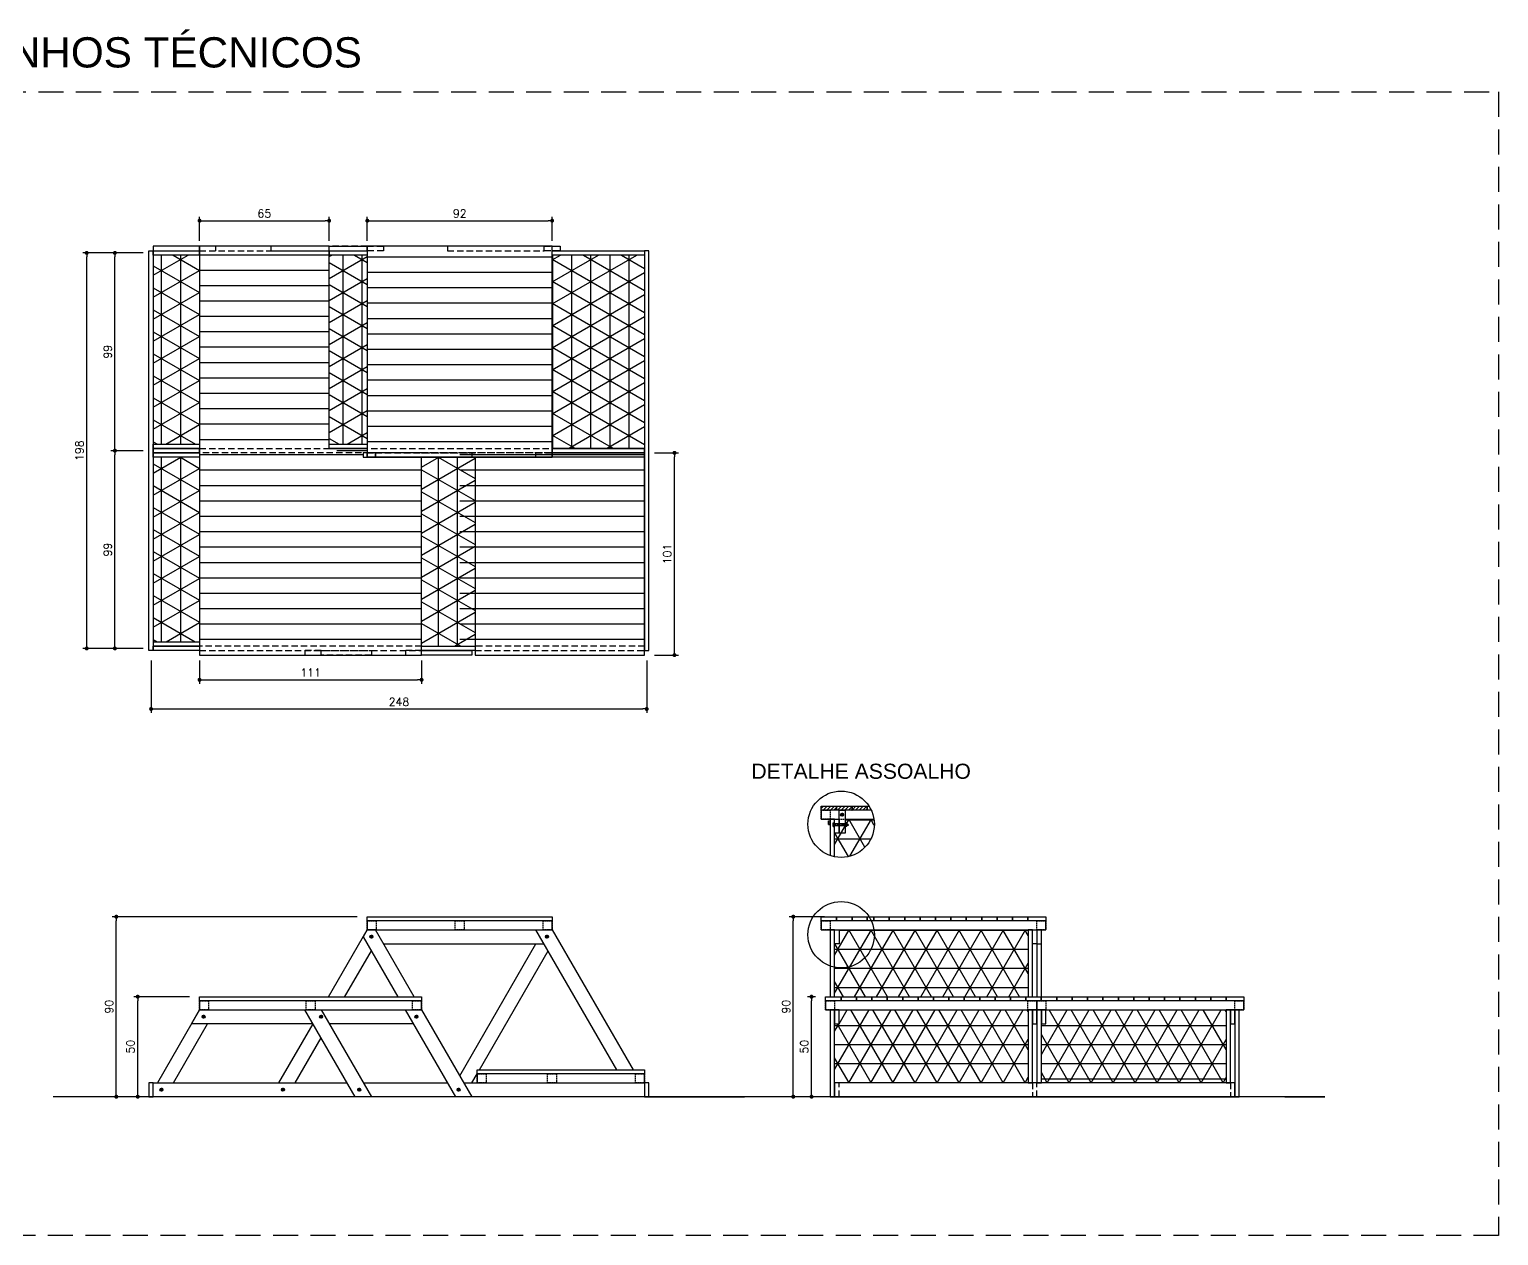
# Model space of a CAD drawing. Header units: millimetres. Extents: x -6208 to -5014, y -2542 to -1894.
# Drawn here: x -5748 to -5014, y -2497 to -1894 of the extents above; entities that cross this region are included whole.
import ezdxf

# ---------------------------------------------------------------- set-up
doc = ezdxf.new("R2010")
doc.units = ezdxf.units.MM
for name, pattern in [('DASHDOT', [1, 0.5, -0.25, 0, -0.25]), ('HIDDEN', [0.375, 0.25, -0.125]), ('HIDDEN2', [4.7625, 3.175, -1.5875])]:
    doc.linetypes.add(name, pattern=pattern)
for name, color, linetype in [('ARQ - COTAS', 10, 'Continuous'), ('ARQ - HATCH', 252, 'Continuous'), ('ARQ - PISO', 4, 'Continuous'), ('ARQ - PROJEÇÃO', 8, 'HIDDEN2'), ('ARQ - TEXTO', 2, 'Continuous'), ('ESTR - ASSOALHO VISTA', 4, 'Continuous'), ('ESTR - ESTRUTURA VISTA', 7, 'Continuous')]:
    doc.layers.add(name, color=color, linetype=linetype)
doc.layers.add('ARQ - LINHA DE REFERÊNCIA', color=6, linetype='HIDDEN', plot=False)
doc.styles.add('ROMANS', font='ROMANS.shx')
doc.styles.get("Standard").update_dxf_attribs({"font": 'arial.ttf'})
doc.dimstyles.new('COTA-20', dxfattribs={"dimtxt": 4, "dimasz": 2, "dimexe": 2, "dimexo": 5, "dimgap": 1.6, "dimtad": 1, "dimdec": 0, "dimzin": 12, "dimdsep": 46, "dimtxsty": 'ROMANS', "dimblk": 'DOT', "dimcen": 0.09, "dimdle": 2, "dimclrd": 256, "dimclre": 256, "dimclrt": 2, "dimazin": 3, "dimtfac": 1, "dimtdec": 0, "dimtmove": 2, "dimatfit": 3, "dimldrblk": 'DOT', "dimfxl": 1, "dimtvp": 1.142857, "dimtolj": 1, "dimtzin": 12, "dimlwd": -1, "dimlwe": -1, "dimarcsym": 0})
pattern_1 = [(90, (0, 15), (-9.525, 6e-16), []), (150, (0, 15), (-4.7625, -8.248892), []), (210, (0, 15), (4.7625, -8.248892), [])]
pattern_2 = [(90, (4.5, 15), (-9.525, 6e-16), []), (150, (4.5, 15), (-4.7625, -8.248892), []), (210, (4.5, 15), (4.7625, -8.248892), [])]
pattern_3 = [(0, (-152.571, -448.625), (0, 9.525), []), (60, (-152.571, -448.625), (-8.248892, 4.7625), []), (120, (-152.571, -448.625), (-8.248892, -4.7625), [])]
pattern_4 = [(45, (0, -138.7704), (-0.8980256, 0.8980256), [])]

# ---------------------------------------------------------------- blocks, each defined once
blk = doc.blocks.new('_Dot')
at = {"color": 0, "linetype": 'ByBlock', "lineweight": -2}
blk.add_line((-0.5, 0), (-1, 0), dxfattribs=at)
at = {"color": 0, "linetype": 'ByBlock', "const_width": 0.5}
blk.add_lwpolyline([(-0.25, 0, 1), (0.25, 0, 1)], format="xyb", close=True, dxfattribs=at)
blk = doc.blocks.new('*D51')
at = {"layer": 'ARQ - COTAS', "transparency": 16777216}
for p, q in [((-5667.96, -2377.35), (-5695.86, -2377.35)), ((-5693.86, -2425.35), (-5693.86, -2379.35)), ((-5691.06, -2427.35), (-5695.86, -2427.35))]:
    blk.add_line(p, q, dxfattribs=at)
at = {"layer": 'Defpoints', "color": 0, "transparency": 16777216}
for p in [(-5693.86, -2377.35), (-5662.96, -2377.35), (-5686.06, -2427.35)]:
    blk.add_point(p, dxfattribs=at)
at = {"layer": 'ARQ - COTAS', "transparency": 16777216, "xscale": 2, "yscale": 2, "zscale": 2}
for p, rotation in [((-5693.86, -2377.35), 90), ((-5693.86, -2427.35), 270)]:
    blk.add_blockref('_Dot', p, dxfattribs=dict(at, rotation=rotation))
at = {"layer": 'ARQ - COTAS', "color": 2, "transparency": 16777216, "insert": (-5697.46, -2402.35), "char_height": 4, "attachment_point": 5, "rotation": 90, "style": 'ROMANS'}
blk.add_mtext('\\A1;50', dxfattribs=at)
blk = doc.blocks.new('*D52')
at = {"layer": 'ARQ - COTAS', "transparency": 16777216}
for p, q in [((-5584.12, -2337.35), (-5706.56, -2337.35)), ((-5704.56, -2425.35), (-5704.56, -2339.35)), ((-5691.06, -2427.35), (-5706.56, -2427.35))]:
    blk.add_line(p, q, dxfattribs=at)
at = {"layer": 'Defpoints', "color": 0, "transparency": 16777216}
for p in [(-5704.56, -2337.35), (-5579.12, -2337.35), (-5686.06, -2427.35)]:
    blk.add_point(p, dxfattribs=at)
at = {"layer": 'ARQ - COTAS', "transparency": 16777216, "xscale": 2, "yscale": 2, "zscale": 2}
for p, rotation in [((-5704.56, -2337.35), 90), ((-5704.56, -2427.35), 270)]:
    blk.add_blockref('_Dot', p, dxfattribs=dict(at, rotation=rotation))
at = {"layer": 'ARQ - COTAS', "color": 2, "transparency": 16777216, "insert": (-5708.16, -2382.35), "char_height": 4, "attachment_point": 5, "rotation": 90, "style": 'ROMANS'}
blk.add_mtext('\\A1;90', dxfattribs=at)
blk = doc.blocks.new('*D53')
at = {"layer": 'ARQ - COTAS', "transparency": 16777216}
for p, q in [((-5355.06, -2377.35), (-5359.12, -2377.35)), ((-5357.12, -2425.35), (-5357.12, -2379.35)), ((-5352.76, -2427.35), (-5359.12, -2427.35))]:
    blk.add_line(p, q, dxfattribs=at)
at = {"layer": 'Defpoints', "color": 0, "transparency": 16777216}
for p in [(-5357.12, -2377.35), (-5350.06, -2377.35), (-5347.76, -2427.35)]:
    blk.add_point(p, dxfattribs=at)
at = {"layer": 'ARQ - COTAS', "transparency": 16777216, "xscale": 2, "yscale": 2, "zscale": 2}
for p, rotation in [((-5357.12, -2377.35), 90), ((-5357.12, -2427.35), 270)]:
    blk.add_blockref('_Dot', p, dxfattribs=dict(at, rotation=rotation))
at = {"layer": 'ARQ - COTAS', "color": 2, "transparency": 16777216, "insert": (-5360.72, -2402.35), "char_height": 4, "attachment_point": 5, "rotation": 90, "style": 'ROMANS'}
blk.add_mtext('\\A1;50', dxfattribs=at)
blk = doc.blocks.new('*D54')
at = {"layer": 'ARQ - COTAS', "transparency": 16777216}
for p, q in [((-5350.56, -2337.35), (-5368.25, -2337.35)), ((-5366.25, -2425.35), (-5366.25, -2339.35)), ((-5352.76, -2427.35), (-5368.25, -2427.35))]:
    blk.add_line(p, q, dxfattribs=at)
at = {"layer": 'Defpoints', "color": 0, "transparency": 16777216}
for p in [(-5366.25, -2337.35), (-5345.56, -2337.35), (-5347.76, -2427.35)]:
    blk.add_point(p, dxfattribs=at)
at = {"layer": 'ARQ - COTAS', "transparency": 16777216, "xscale": 2, "yscale": 2, "zscale": 2}
for p, rotation in [((-5366.25, -2337.35), 90), ((-5366.25, -2427.35), 270)]:
    blk.add_blockref('_Dot', p, dxfattribs=dict(at, rotation=rotation))
at = {"layer": 'ARQ - COTAS', "color": 2, "transparency": 16777216, "insert": (-5369.85, -2382.35), "char_height": 4, "attachment_point": 5, "rotation": 90, "style": 'ROMANS'}
blk.add_mtext('\\A1;90', dxfattribs=at)
blk = doc.blocks.new('*D55')
at = {"layer": 'ARQ - COTAS', "transparency": 16777216}
for p, q in [((-5691.06, -2104.32), (-5707.27, -2104.32)), ((-5705.27, -2201.22), (-5705.27, -2106.32)), ((-5691.06, -2203.22), (-5707.27, -2203.22))]:
    blk.add_line(p, q, dxfattribs=at)
at = {"layer": 'Defpoints', "color": 0, "transparency": 16777216}
for p in [(-5705.27, -2104.32), (-5686.06, -2104.32), (-5686.06, -2203.22)]:
    blk.add_point(p, dxfattribs=at)
at = {"layer": 'ARQ - COTAS', "transparency": 16777216, "xscale": 2, "yscale": 2, "zscale": 2}
for p, rotation in [((-5705.27, -2104.32), 90), ((-5705.27, -2203.22), 270)]:
    blk.add_blockref('_Dot', p, dxfattribs=dict(at, rotation=rotation))
at = {"layer": 'ARQ - COTAS', "color": 2, "transparency": 16777216, "insert": (-5708.87, -2153.77), "char_height": 4, "attachment_point": 5, "rotation": 90, "style": 'ROMANS'}
blk.add_mtext('\\A1;99', dxfattribs=at)
blk = doc.blocks.new('*D56')
at = {"layer": 'ARQ - COTAS', "transparency": 16777216}
for p, q in [((-5691.06, -2005.42), (-5707.27, -2005.42)), ((-5705.27, -2102.32), (-5705.27, -2007.42)), ((-5691.06, -2104.32), (-5707.27, -2104.32))]:
    blk.add_line(p, q, dxfattribs=at)
at = {"layer": 'Defpoints', "color": 0, "transparency": 16777216}
for p in [(-5705.27, -2005.42), (-5686.06, -2005.42), (-5686.06, -2104.32)]:
    blk.add_point(p, dxfattribs=at)
at = {"layer": 'ARQ - COTAS', "transparency": 16777216, "xscale": 2, "yscale": 2, "zscale": 2}
for p, rotation in [((-5705.27, -2005.42), 90), ((-5705.27, -2104.32), 270)]:
    blk.add_blockref('_Dot', p, dxfattribs=dict(at, rotation=rotation))
at = {"layer": 'ARQ - COTAS', "color": 2, "transparency": 16777216, "insert": (-5708.87, -2054.87), "char_height": 4, "attachment_point": 5, "rotation": 90, "style": 'ROMANS'}
blk.add_mtext('\\A1;99', dxfattribs=at)
blk = doc.blocks.new('*D57')
at = {"layer": 'ARQ - COTAS', "transparency": 16777216}
for p, q in [((-5687.16, -2209.32), (-5687.16, -2235.48)), ((-5439.46, -2209.32), (-5439.46, -2235.48)), ((-5685.16, -2233.48), (-5441.46, -2233.48))]:
    blk.add_line(p, q, dxfattribs=at)
at = {"layer": 'Defpoints', "color": 0, "transparency": 16777216}
for p in [(-5687.16, -2204.32), (-5439.46, -2204.32), (-5439.46, -2233.48)]:
    blk.add_point(p, dxfattribs=at)
at = {"layer": 'ARQ - COTAS', "transparency": 16777216, "xscale": 2, "yscale": 2, "zscale": 2, "rotation": 180}
blk.add_blockref('_Dot', (-5687.16, -2233.48), dxfattribs=at)
at = {"layer": 'ARQ - COTAS', "transparency": 16777216, "xscale": 2, "yscale": 2, "zscale": 2}
blk.add_blockref('_Dot', (-5439.46, -2233.48), dxfattribs=at)
at = {"layer": 'ARQ - COTAS', "color": 2, "transparency": 16777216, "insert": (-5563.31, -2229.88), "char_height": 4, "attachment_point": 5, "style": 'ROMANS'}
blk.add_mtext('\\A1;248', dxfattribs=at)
blk = doc.blocks.new('*D58')
at = {"layer": 'ARQ - COTAS', "transparency": 16777216}
for p, q in [((-5691.06, -2005.42), (-5721.36, -2005.42)), ((-5719.36, -2201.22), (-5719.36, -2007.42)), ((-5691.06, -2203.22), (-5721.36, -2203.22))]:
    blk.add_line(p, q, dxfattribs=at)
at = {"layer": 'Defpoints', "color": 0, "transparency": 16777216}
for p in [(-5719.36, -2005.42), (-5686.06, -2005.42), (-5686.06, -2203.22)]:
    blk.add_point(p, dxfattribs=at)
at = {"layer": 'ARQ - COTAS', "transparency": 16777216, "xscale": 2, "yscale": 2, "zscale": 2}
for p, rotation in [((-5719.36, -2005.42), 90), ((-5719.36, -2203.22), 270)]:
    blk.add_blockref('_Dot', p, dxfattribs=dict(at, rotation=rotation))
at = {"layer": 'ARQ - COTAS', "color": 2, "transparency": 16777216, "insert": (-5722.96, -2104.32), "char_height": 4, "attachment_point": 5, "rotation": 90, "style": 'ROMANS'}
blk.add_mtext('\\A1;198', dxfattribs=at)
blk = doc.blocks.new('*D59')
at = {"layer": 'ARQ - COTAS', "transparency": 16777216}
for p, q in [((-5579.12, -1999.32), (-5579.12, -1987.32)), ((-5577.12, -1989.32), (-5488.75, -1989.32)), ((-5486.75, -1999.32), (-5486.75, -1987.32))]:
    blk.add_line(p, q, dxfattribs=at)
at = {"layer": 'Defpoints', "color": 0, "transparency": 16777216}
for p in [(-5486.75, -1989.32), (-5579.12, -2004.32), (-5486.75, -2004.32)]:
    blk.add_point(p, dxfattribs=at)
at = {"layer": 'ARQ - COTAS', "transparency": 16777216, "xscale": 2, "yscale": 2, "zscale": 2, "rotation": 180}
blk.add_blockref('_Dot', (-5579.12, -1989.32), dxfattribs=at)
at = {"layer": 'ARQ - COTAS', "transparency": 16777216, "xscale": 2, "yscale": 2, "zscale": 2}
blk.add_blockref('_Dot', (-5486.75, -1989.32), dxfattribs=at)
at = {"layer": 'ARQ - COTAS', "color": 2, "transparency": 16777216, "insert": (-5532.93, -1985.72), "char_height": 4, "attachment_point": 5, "style": 'ROMANS'}
blk.add_mtext('\\A1;92', dxfattribs=at)
blk = doc.blocks.new('*D60')
at = {"layer": 'ARQ - COTAS', "transparency": 16777216}
for p, q in [((-5435.56, -2105.42), (-5423.61, -2105.42)), ((-5425.61, -2204.52), (-5425.61, -2107.42)), ((-5435.56, -2206.52), (-5423.61, -2206.52))]:
    blk.add_line(p, q, dxfattribs=at)
at = {"layer": 'Defpoints', "color": 0, "transparency": 16777216}
for p in [(-5440.56, -2105.42), (-5425.61, -2105.42), (-5440.56, -2206.52)]:
    blk.add_point(p, dxfattribs=at)
at = {"layer": 'ARQ - COTAS', "transparency": 16777216, "xscale": 2, "yscale": 2, "zscale": 2}
for p, rotation in [((-5425.61, -2105.42), 90), ((-5425.61, -2206.52), 270)]:
    blk.add_blockref('_Dot', p, dxfattribs=dict(at, rotation=rotation))
at = {"layer": 'ARQ - COTAS', "color": 2, "transparency": 16777216, "insert": (-5429.21, -2155.97), "char_height": 4, "attachment_point": 5, "rotation": 90, "style": 'ROMANS'}
blk.add_mtext('\\A1;101', dxfattribs=at)
blk = doc.blocks.new('*D61')
at = {"layer": 'ARQ - COTAS', "transparency": 16777216}
for p, q in [((-5662.96, -1999.32), (-5662.96, -1987.32)), ((-5660.96, -1989.32), (-5600.18, -1989.32)), ((-5598.18, -1999.32), (-5598.18, -1987.32))]:
    blk.add_line(p, q, dxfattribs=at)
at = {"layer": 'Defpoints', "color": 0, "transparency": 16777216}
for p in [(-5598.18, -1989.32), (-5662.96, -2004.32), (-5598.18, -2004.32)]:
    blk.add_point(p, dxfattribs=at)
at = {"layer": 'ARQ - COTAS', "transparency": 16777216, "xscale": 2, "yscale": 2, "zscale": 2, "rotation": 180}
blk.add_blockref('_Dot', (-5662.96, -1989.32), dxfattribs=at)
at = {"layer": 'ARQ - COTAS', "transparency": 16777216, "xscale": 2, "yscale": 2, "zscale": 2}
blk.add_blockref('_Dot', (-5598.18, -1989.32), dxfattribs=at)
at = {"layer": 'ARQ - COTAS', "color": 2, "transparency": 16777216, "insert": (-5630.57, -1985.72), "char_height": 4, "attachment_point": 5, "style": 'ROMANS'}
blk.add_mtext('\\A1;65', dxfattribs=at)
blk = doc.blocks.new('*D62')
at = {"layer": 'ARQ - COTAS', "transparency": 16777216}
for p, q in [((-5662.96, -2209.32), (-5662.96, -2220.89)), ((-5551.99, -2209.32), (-5551.99, -2220.89)), ((-5660.96, -2218.89), (-5553.99, -2218.89))]:
    blk.add_line(p, q, dxfattribs=at)
at = {"layer": 'Defpoints', "color": 0, "transparency": 16777216}
for p in [(-5662.96, -2204.32), (-5551.99, -2204.32), (-5551.99, -2218.89)]:
    blk.add_point(p, dxfattribs=at)
at = {"layer": 'ARQ - COTAS', "transparency": 16777216, "xscale": 2, "yscale": 2, "zscale": 2, "rotation": 180}
blk.add_blockref('_Dot', (-5662.96, -2218.89), dxfattribs=at)
at = {"layer": 'ARQ - COTAS', "transparency": 16777216, "xscale": 2, "yscale": 2, "zscale": 2}
blk.add_blockref('_Dot', (-5551.99, -2218.89), dxfattribs=at)
at = {"layer": 'ARQ - COTAS', "color": 2, "transparency": 16777216, "insert": (-5607.48, -2215.29), "char_height": 4, "attachment_point": 5, "style": 'ROMANS'}
blk.add_mtext('\\A1;111', dxfattribs=at)
blk = doc.blocks.new('par11')
at = {"linetype": 'DASHDOT'}
for p, q in [((0.95, 0), (-0.95, 0)), ((0, 0.95), (0, -0.95))]:
    blk.add_line(p, q, dxfattribs=at)
blk.add_lwpolyline([(-0.4, -0.23), (0, -0.46), (0.4, -0.23), (0.4, 0.23), (0, 0.46), (-0.4, 0.23)], close=True)
for radius in [0.75, 0.65]:
    blk.add_circle((0, 0), radius)

msp = doc.modelspace()

# ---------------------------------------------------------------- hatches: boundary and pattern name
at = {"layer": 'ARQ - HATCH'}
h = msp.add_hatch(dxfattribs=at)
h.set_pattern_fill('NET3', color=256, scale=3, angle=90)
h.set_pattern_definition(pattern_2)
h.paths.add_polyline_path([(-5662.96, -2006.52), (-5686.06, -2006.52), (-5686.06, -2101.02), (-5662.96, -2101.02)])
h = msp.add_hatch(dxfattribs=at)
h.set_pattern_fill('NET3', color=256, scale=3, angle=90)
h.set_pattern_definition(pattern_1)
h.paths.add_polyline_path([(-5598.18, -2101.02), (-5579.12, -2101.02), (-5579.12, -2006.52), (-5598.18, -2006.52)])
h = msp.add_hatch(dxfattribs=at)
h.set_pattern_fill('NET3', color=256, scale=3, angle=90)
h.set_pattern_definition(pattern_1)
h.paths.add_polyline_path([(-5486.75, -2103.22), (-5440.56, -2103.22), (-5440.56, -2006.52), (-5486.75, -2006.52)])
h = msp.add_hatch(dxfattribs=at)
h.set_pattern_fill('NET3', color=256, scale=3, angle=90)
h.set_pattern_definition(pattern_2)
h.paths.add_polyline_path([(-5686.06, -2199.92), (-5662.96, -2199.92), (-5662.96, -2107.62), (-5686.06, -2107.62)])
h = msp.add_hatch(dxfattribs=at)
h.set_pattern_fill('NET3', color=256, scale=3, angle=90)
h.set_pattern_definition(pattern_1)
h.paths.add_polyline_path([(-5525.24, -2107.62), (-5551.99, -2107.62), (-5551.99, -2202.12), (-5525.24, -2202.12)])
at = {"layer": 'ARQ - HATCH', "ltscale": 100}
h = msp.add_hatch(dxfattribs=at)
h.set_pattern_fill('ANSI31', color=256, scale=0.4)
h.set_pattern_definition(pattern_4)
h.paths.add_polyline_path([(-5344.56, -2284.1), (-5344.56, -2282.1), (-5352.26, -2282.1), (-5352.26, -2284.1)])
h = msp.add_hatch(dxfattribs=at)
h.set_pattern_fill('ANSI31', color=256, scale=0.4)
h.set_pattern_definition(pattern_4)
h.paths.add_polyline_path([(-5336.86, -2284.1), (-5336.86, -2282.1), (-5344.56, -2282.1), (-5344.56, -2284.1)])
h = msp.add_hatch(dxfattribs=at)
h.set_pattern_fill('ANSI31', color=256, scale=0.4)
h.set_pattern_definition(pattern_4)
h.paths.add_polyline_path([(-5329.24, -2284.1), (-5329.24, -2282.1), (-5336.86, -2282.1), (-5336.86, -2284.1)])
at = {"layer": 'ARQ - HATCH'}
h = msp.add_hatch(dxfattribs=at)
h.set_pattern_fill('NET3', color=256, scale=3)
h.set_pattern_definition([(0, (-152.571, -393.373), (0, 9.525), []), (60, (-152.571, -393.373), (-8.248892, 4.7625), []), (120, (-152.571, -393.373), (-8.248892, -4.7625), [])])
edge = h.paths.add_edge_path()
edge.add_line((-5340.36, -2288.6), (-5340.36, -2292.1))
edge.add_line((-5340.36, -2292.1), (-5343.36, -2292.1))
edge.add_line((-5343.36, -2292.1), (-5343.36, -2295.6))
edge.add_line((-5343.36, -2295.6), (-5345.56, -2295.6))
edge.add_line((-5345.56, -2295.6), (-5345.56, -2307.35))
edge.add_arc((-5342.31, -2291.09), 16.58, 258.70523, 368.64043)
edge.add_line((-5325.92, -2288.6), (-5340.36, -2288.6))
h = msp.add_hatch(dxfattribs=at)
h.set_pattern_fill('NET3', color=256, scale=3)
h.set_pattern_definition(pattern_3)
h.paths.add_polyline_path([(-5248.86, -2377.35), (-5248.86, -2343.85), (-5343.36, -2343.85), (-5343.36, -2350.85), (-5345.56, -2350.85), (-5345.56, -2377.35)])
h = msp.add_hatch(dxfattribs=at)
h.set_pattern_fill('NET3', color=256, scale=3)
h.set_pattern_definition(pattern_3)
h.paths.add_polyline_path([(-5248.86, -2383.85), (-5343.36, -2383.85), (-5343.36, -2390.85), (-5345.56, -2390.85), (-5345.56, -2420.35), (-5343.36, -2420.35), (-5248.86, -2420.35)])
h = msp.add_hatch(dxfattribs=at)
h.set_pattern_fill('NET3', color=256, scale=3)
h.set_pattern_definition(pattern_3)
h.paths.add_polyline_path([(-5149.96, -2420.35), (-5149.96, -2383.85), (-5240.06, -2383.85), (-5240.06, -2390.85), (-5242.26, -2390.85), (-5242.26, -2420.35)])

# ---------------------------------------------------------------- linework, layer by layer
for p, q in [((-5346.36, -2292.21), (-5346.36, -2290.48)), ((-5346.36, -2290.48), (-5345.56, -2290.48)), ((-5340.36, -2290.85), (-5345.56, -2290.85)), ((-5345.26, -2291.85), (-5345.26, -2290.85)), ((-5339.56, -2290.48), (-5340.36, -2290.48)), ((-5339.56, -2292.21), (-5339.56, -2290.48)), ((-5339.16, -2290.85), (-5339.56, -2290.85)), ((-5339.16, -2290.85), (-5339.16, -2291.85)), ((-5339.16, -2290.85), (-5339.06, -2290.95)), ((-5346.36, -2292.21), (-5345.56, -2292.21)), ((-5340.36, -2291.85), (-5345.56, -2291.85)), ((-5340.36, -2290.95), (-5345.26, -2290.95)), ((-5340.36, -2291.75), (-5345.26, -2291.75)), ((-5339.56, -2292.21), (-5340.36, -2292.21)), ((-5339.06, -2290.95), (-5339.56, -2290.95)), ((-5339.06, -2291.75), (-5339.56, -2291.75)), ((-5339.16, -2291.85), (-5339.56, -2291.85)), ((-5339.06, -2291.75), (-5339.16, -2291.85)), ((-5339.06, -2290.95), (-5339.06, -2291.75))]:
    msp.add_line(p, q)
at = {"linetype": 'DASHDOT'}
for p, q in [((-5346.56, -2291.35), (-5338.48, -2291.35)), ((-5346.27, -2291.35), (-5345.56, -2291.35)), ((-5339.64, -2291.35), (-5340.27, -2291.35))]:
    msp.add_line(p, q, dxfattribs=at)
for centre, start, end in [((-5345.22, -2290.92), 157.58723, 202.41277), ((-5339.22, -2290.92), 157.58723, 202.41277), ((-5340.69, -2290.92), 337.58723, 22.41277), ((-5345.22, -2291.78), 157.58723, 202.41277), ((-5339.22, -2291.78), 157.58723, 202.41277), ((-5340.69, -2291.78), 337.58723, 22.41277)]:
    msp.add_arc(centre, 1.14, start, end)
at = {"layer": 'ARQ - COTAS', "ltscale": 100}
for centre in [(-5342.31, -2291.09), (-5342.31, -2346.34)]:
    msp.add_circle(centre, 16.58, dxfattribs=at)
at = {"layer": 'ARQ - HATCH'}
for points in [[(-5598.18, -2006.48), (-5662.96, -2006.48)], [(-5486.74, -2007.54), (-5579.12, -2007.54)], [(-5598.18, -2014.17), (-5662.96, -2014.17)], [(-5486.74, -2015.23), (-5579.12, -2015.23)], [(-5598.18, -2021.87), (-5662.96, -2021.87)], [(-5486.74, -2022.93), (-5579.12, -2022.93)], [(-5598.18, -2029.57), (-5662.96, -2029.57)], [(-5486.74, -2030.63), (-5579.12, -2030.63)], [(-5598.18, -2037.27), (-5662.96, -2037.27)], [(-5486.74, -2038.33), (-5579.12, -2038.33)], [(-5598.18, -2044.97), (-5662.96, -2044.97)], [(-5486.74, -2046.03), (-5579.12, -2046.03)], [(-5598.18, -2052.63), (-5662.96, -2052.63)], [(-5486.74, -2053.73), (-5579.12, -2053.73)], [(-5598.18, -2060.33), (-5662.96, -2060.33)], [(-5486.74, -2061.43), (-5579.12, -2061.43)], [(-5598.18, -2068.02), (-5662.96, -2068.02)], [(-5486.74, -2069.12), (-5579.12, -2069.12)], [(-5598.18, -2075.72), (-5662.96, -2075.72)], [(-5486.74, -2076.82), (-5579.12, -2076.82)], [(-5598.18, -2083.42), (-5662.96, -2083.42)], [(-5486.74, -2084.52), (-5579.12, -2084.52)], [(-5598.18, -2091.12), (-5662.96, -2091.12)], [(-5486.74, -2092.22), (-5579.12, -2092.22)], [(-5598.18, -2098.82), (-5662.96, -2098.82)], [(-5486.74, -2099.92), (-5579.12, -2099.92)], [(-5581.14, -2106.44), (-5662.96, -2106.44)], [(-5581.14, -2106.44), (-5644.36, -2106.44)], [(-5598.18, -2103.22), (-5579.12, -2103.22)], [(-5440.55, -2106.44), (-5532.93, -2106.44)], [(-5551.98, -2114.13), (-5662.96, -2114.13)], [(-5486.74, -2107.62), (-5579.12, -2107.62)], [(-5440.55, -2114.13), (-5532.93, -2114.13)], [(-5551.98, -2121.83), (-5662.96, -2121.83)], [(-5440.55, -2121.83), (-5532.93, -2121.83)], [(-5551.98, -2129.53), (-5662.96, -2129.53)], [(-5440.55, -2129.53), (-5532.93, -2129.53)], [(-5551.98, -2137.23), (-5662.96, -2137.23)], [(-5440.55, -2137.23), (-5532.93, -2137.23)], [(-5551.98, -2144.93), (-5662.96, -2144.93)], [(-5440.55, -2144.93), (-5532.93, -2144.93)], [(-5551.98, -2152.63), (-5662.96, -2152.63)], [(-5440.55, -2152.63), (-5532.93, -2152.63)], [(-5551.98, -2160.33), (-5662.96, -2160.33)], [(-5440.55, -2160.33), (-5532.93, -2160.33)], [(-5551.98, -2168.02), (-5662.96, -2168.02)], [(-5440.55, -2168.02), (-5532.93, -2168.02)], [(-5551.98, -2175.72), (-5662.96, -2175.72)], [(-5440.55, -2175.72), (-5532.93, -2175.72)], [(-5551.98, -2183.42), (-5662.96, -2183.42)], [(-5440.55, -2183.42), (-5532.93, -2183.42)], [(-5551.98, -2191.12), (-5662.96, -2191.12)], [(-5440.55, -2191.12), (-5532.93, -2191.12)], [(-5551.98, -2198.82), (-5662.96, -2198.82)], [(-5440.55, -2198.82), (-5532.93, -2198.82)]]:
    msp.add_lwpolyline(points, dxfattribs=at)
at = {"layer": 'ARQ - LINHA DE REFERÊNCIA', "ltscale": 50}
msp.add_lwpolyline([(-5818.46, -1924.93), (-5013.74, -1924.93), (-5013.74, -2496.82), (-5818.46, -2496.82)], close=True, dxfattribs=at)
at = {"layer": 'ARQ - PISO', "color": 6}
for points in [[(-5440.56, -2427.35), (-5390.56, -2427.35), (-5686.06, -2427.35), (-5736.06, -2427.35)], [(-5120.56, -2427.35), (-5100.56, -2427.35), (-5370.56, -2427.35), (-5390.56, -2427.35)]]:
    msp.add_lwpolyline(points, dxfattribs=at)
at = {"layer": 'ARQ - PROJEÇÃO'}
for points in [[(-5662.96, -2004.32), (-5654.88, -2004.32), (-5654.88, -2002.12), (-5662.96, -2002.12)], [(-5598.18, -2004.32), (-5598.18, -2006.52), (-5662.96, -2006.52), (-5662.96, -2004.32)], [(-5627.33, -2004.32), (-5579.12, -2004.32), (-5579.12, -2002.12), (-5627.33, -2002.12)], [(-5579.12, -2002.12), (-5571.04, -2002.12), (-5571.04, -2004.32), (-5579.12, -2004.32)], [(-5539, -2004.32), (-5490.79, -2004.32), (-5490.79, -2002.12), (-5539, -2002.12)], [(-5490.79, -2002.12), (-5482.71, -2002.12), (-5482.71, -2004.32), (-5490.79, -2004.32)], [(-5662.96, -2103.22), (-5486.74, -2103.22), (-5486.74, -2105.42), (-5662.96, -2105.42)], [(-5579.12, -2105.42), (-5575.08, -2105.42), (-5575.08, -2107.62), (-5579.12, -2107.62)], [(-5575.08, -2105.42), (-5526.87, -2105.42), (-5526.87, -2107.62), (-5575.08, -2107.62)], [(-5494.83, -2105.42), (-5486.74, -2105.42), (-5486.74, -2107.62), (-5494.83, -2107.62)], [(-5551.99, -2204.32), (-5551.99, -2202.12), (-5662.96, -2202.12), (-5662.96, -2204.32)], [(-5525.24, -2204.32), (-5440.56, -2204.32), (-5440.56, -2202.12), (-5525.24, -2202.12)], [(-5610.3, -2204.32), (-5610.3, -2206.52), (-5602.22, -2206.52), (-5602.22, -2204.32)], [(-5602.22, -2204.32), (-5577.1, -2204.32), (-5577.1, -2206.52), (-5602.22, -2206.52)], [(-5560.07, -2204.32), (-5560.07, -2206.52), (-5551.99, -2206.52), (-5551.99, -2204.32)], [(-5345.56, -2427.35), (-5343.36, -2427.35), (-5343.36, -2420.35), (-5345.56, -2420.35)], [(-5246.66, -2427.35), (-5244.46, -2427.35), (-5244.46, -2420.35), (-5246.66, -2420.35)], [(-5147.76, -2427.35), (-5145.56, -2427.35), (-5145.56, -2420.35), (-5147.76, -2420.35)]]:
    msp.add_lwpolyline(points, close=True, dxfattribs=at)
for points in [[(-5478.02, -2105.42), (-5579.12, -2105.42)], [(-5551.99, -2105.42), (-5525.24, -2105.42)]]:
    msp.add_lwpolyline(points, dxfattribs=at)
at = {"layer": 'ARQ - PROJEÇÃO', "ltscale": 0.2}
for points in [[(-5352.26, -2284.1), (-5347.76, -2284.1), (-5347.76, -2288.6), (-5352.26, -2288.6)], [(-5579.12, -2339.35), (-5574.62, -2339.35), (-5574.62, -2343.85), (-5579.12, -2343.85)], [(-5535.18, -2339.35), (-5530.68, -2339.35), (-5530.68, -2343.85), (-5535.18, -2343.85)], [(-5491.24, -2339.35), (-5486.74, -2339.35), (-5486.74, -2343.85), (-5491.24, -2343.85)], [(-5352.26, -2339.35), (-5347.76, -2339.35), (-5347.76, -2343.85), (-5352.26, -2343.85)], [(-5244.46, -2339.35), (-5239.96, -2339.35), (-5239.96, -2343.85), (-5244.46, -2343.85)], [(-5662.96, -2379.35), (-5658.46, -2379.35), (-5658.46, -2383.85), (-5662.96, -2383.85)], [(-5609.73, -2379.35), (-5605.23, -2379.35), (-5605.23, -2383.85), (-5609.73, -2383.85)], [(-5556.49, -2379.35), (-5551.99, -2379.35), (-5551.99, -2383.85), (-5556.49, -2383.85)], [(-5350.06, -2379.35), (-5345.56, -2379.35), (-5345.56, -2383.85), (-5350.06, -2383.85)], [(-5248.96, -2379.35), (-5244.46, -2379.35), (-5244.46, -2383.85), (-5248.96, -2383.85)], [(-5244.46, -2379.35), (-5239.96, -2379.35), (-5239.96, -2383.85), (-5244.46, -2383.85)], [(-5145.56, -2379.35), (-5141.06, -2379.35), (-5141.06, -2383.85), (-5145.56, -2383.85)], [(-5524.27, -2415.85), (-5519.77, -2415.85), (-5519.77, -2420.35), (-5524.27, -2420.35)], [(-5489, -2415.85), (-5484.5, -2415.85), (-5484.5, -2420.35), (-5489, -2420.35)], [(-5445.06, -2415.85), (-5440.56, -2415.85), (-5440.56, -2420.35), (-5445.06, -2420.35)]]:
    msp.add_lwpolyline(points, close=True, dxfattribs=at)
msp.add_lwpolyline([(-5343.36, -2288.6), (-5340.36, -2288.6)], dxfattribs=at)
at = {"layer": 'ESTR - ASSOALHO VISTA', "color": 8}
for p, q in [((-5348.56, -2291.21), (-5348.56, -2289.48)), ((-5348.56, -2289.48), (-5347.76, -2289.48)), ((-5348.47, -2290.35), (-5347.76, -2290.35)), ((-5348.56, -2291.21), (-5347.76, -2291.21))]:
    msp.add_line(p, q, dxfattribs=at)
at = {"layer": 'ESTR - ASSOALHO VISTA'}
for points in [[(-5686.06, -2204.32), (-5688.26, -2204.32), (-5688.26, -2004.32), (-5686.06, -2004.32)], [(-5686.06, -2004.32), (-5662.96, -2004.32), (-5662.96, -2002.12), (-5686.06, -2002.12)], [(-5686.06, -2004.32), (-5662.96, -2004.32), (-5662.96, -2006.52), (-5686.06, -2006.52)], [(-5598.18, -2004.32), (-5579.12, -2004.32), (-5579.12, -2006.52), (-5598.18, -2006.52)], [(-5486.75, -2107.62), (-5486.75, -2002.12), (-5579.12, -2002.12), (-5579.12, -2107.62)], [(-5486.74, -2004.32), (-5440.56, -2004.32), (-5440.56, -2006.52), (-5486.74, -2006.52)], [(-5440.56, -2204.32), (-5438.36, -2204.32), (-5438.36, -2004.32), (-5440.56, -2004.32)], [(-5686.06, -2101.02), (-5662.96, -2101.02), (-5662.96, -2103.22), (-5686.06, -2103.22)], [(-5686.06, -2103.22), (-5662.96, -2103.22), (-5662.96, -2105.42), (-5686.06, -2105.42)], [(-5686.06, -2105.42), (-5662.96, -2105.42), (-5662.96, -2107.62), (-5686.06, -2107.62)], [(-5598.18, -2103.22), (-5598.18, -2101.02), (-5579.12, -2101.02), (-5579.12, -2103.22)], [(-5581.14, -2107.62), (-5579.12, -2107.62), (-5579.12, -2105.42), (-5581.14, -2105.42)], [(-5525.24, -2206.52), (-5440.56, -2206.52), (-5440.56, -2103.22), (-5486.74, -2103.22), (-5486.74, -2107.62), (-5525.24, -2107.62)], [(-5486.74, -2103.22), (-5440.56, -2103.22), (-5440.56, -2105.42), (-5486.74, -2105.42)], [(-5486.74, -2105.42), (-5440.56, -2105.42), (-5440.56, -2107.62), (-5486.74, -2107.62)], [(-5686.06, -2202.12), (-5662.96, -2202.12), (-5662.96, -2204.32), (-5686.06, -2204.32)], [(-5686.02, -2202.12), (-5686.02, -2199.92), (-5662.96, -2199.92), (-5662.96, -2202.12)], [(-5551.99, -2202.12), (-5525.24, -2202.12), (-5525.24, -2204.32), (-5551.99, -2204.32)], [(-5551.99, -2204.32), (-5526.87, -2204.32), (-5526.87, -2206.52), (-5551.99, -2206.52)], [(-5352.26, -2282.1), (-5344.56, -2282.1), (-5344.56, -2284.1), (-5352.26, -2284.1)], [(-5344.56, -2282.1), (-5336.86, -2282.1), (-5336.86, -2284.1), (-5344.56, -2284.1)], [(-5336.86, -2282.1), (-5329.24, -2282.1), (-5329.24, -2284.1), (-5336.86, -2284.1)], [(-5343.36, -2288.6), (-5343.36, -2284.1), (-5340.36, -2284.1), (-5340.36, -2289.1), (-5340.36, -2295.6), (-5340.36, -2295.6), (-5343.36, -2295.6)], [(-5486.74, -2339.35), (-5579.12, -2339.35), (-5579.12, -2337.35), (-5486.74, -2337.35)], [(-5352.26, -2337.35), (-5344.56, -2337.35), (-5344.56, -2339.35), (-5352.26, -2339.35)], [(-5344.56, -2337.35), (-5336.86, -2337.35), (-5336.86, -2339.35), (-5344.56, -2339.35)], [(-5336.86, -2337.35), (-5329.24, -2337.35), (-5329.24, -2339.35), (-5336.86, -2339.35)], [(-5329.24, -2337.35), (-5325.96, -2337.35), (-5325.96, -2339.35), (-5329.24, -2339.35)], [(-5325.96, -2337.35), (-5318.27, -2337.35), (-5318.27, -2339.35), (-5325.96, -2339.35)], [(-5318.27, -2337.35), (-5310.57, -2337.35), (-5310.57, -2339.35), (-5318.27, -2339.35)], [(-5310.57, -2337.35), (-5302.87, -2337.35), (-5302.87, -2339.35), (-5310.57, -2339.35)], [(-5302.87, -2337.35), (-5295.17, -2337.35), (-5295.17, -2339.35), (-5302.87, -2339.35)], [(-5295.17, -2337.35), (-5287.47, -2337.35), (-5287.47, -2339.35), (-5295.17, -2339.35)], [(-5287.47, -2337.35), (-5279.77, -2337.35), (-5279.77, -2339.35), (-5287.47, -2339.35)], [(-5279.77, -2337.35), (-5272.08, -2337.35), (-5272.08, -2339.35), (-5279.77, -2339.35)], [(-5272.08, -2337.35), (-5264.38, -2337.35), (-5264.38, -2339.35), (-5272.08, -2339.35)], [(-5264.38, -2337.35), (-5256.68, -2337.35), (-5256.68, -2339.35), (-5264.38, -2339.35)], [(-5256.68, -2337.35), (-5248.98, -2337.35), (-5248.98, -2339.35), (-5256.68, -2339.35)], [(-5248.98, -2337.35), (-5239.96, -2337.35), (-5239.96, -2339.35), (-5248.98, -2339.35)], [(-5551.99, -2379.35), (-5662.96, -2379.35), (-5662.96, -2377.35), (-5551.99, -2377.35)], [(-5350.06, -2377.35), (-5342.36, -2377.35), (-5342.36, -2379.35), (-5350.06, -2379.35)], [(-5342.36, -2377.35), (-5334.66, -2377.35), (-5334.66, -2379.35), (-5342.36, -2379.35)], [(-5334.66, -2377.35), (-5326.96, -2377.35), (-5326.96, -2379.35), (-5334.66, -2379.35)], [(-5326.96, -2377.35), (-5319.26, -2377.35), (-5319.26, -2379.35), (-5326.96, -2379.35)], [(-5319.26, -2377.35), (-5311.57, -2377.35), (-5311.57, -2379.35), (-5319.26, -2379.35)], [(-5311.57, -2377.35), (-5303.87, -2377.35), (-5303.87, -2379.35), (-5311.57, -2379.35)], [(-5303.87, -2377.35), (-5296.17, -2377.35), (-5296.17, -2379.35), (-5303.87, -2379.35)], [(-5296.17, -2377.35), (-5288.47, -2377.35), (-5288.47, -2379.35), (-5296.17, -2379.35)], [(-5288.47, -2377.35), (-5280.77, -2377.35), (-5280.77, -2379.35), (-5288.47, -2379.35)], [(-5280.77, -2377.35), (-5273.07, -2377.35), (-5273.07, -2379.35), (-5280.77, -2379.35)], [(-5273.07, -2377.35), (-5265.38, -2377.35), (-5265.38, -2379.35), (-5273.07, -2379.35)], [(-5265.38, -2377.35), (-5257.68, -2377.35), (-5257.68, -2379.35), (-5265.38, -2379.35)], [(-5257.68, -2377.35), (-5249.98, -2377.35), (-5249.98, -2379.35), (-5257.68, -2379.35)], [(-5249.98, -2377.35), (-5242.28, -2377.35), (-5242.28, -2379.35), (-5249.98, -2379.35)], [(-5242.28, -2377.35), (-5234.58, -2377.35), (-5234.58, -2379.35), (-5242.28, -2379.35)], [(-5234.58, -2377.35), (-5226.88, -2377.35), (-5226.88, -2379.35), (-5234.58, -2379.35)], [(-5226.88, -2377.35), (-5219.18, -2377.35), (-5219.18, -2379.35), (-5226.88, -2379.35)], [(-5219.18, -2377.35), (-5211.49, -2377.35), (-5211.49, -2379.35), (-5219.18, -2379.35)], [(-5211.49, -2377.35), (-5203.79, -2377.35), (-5203.79, -2379.35), (-5211.49, -2379.35)], [(-5203.79, -2377.35), (-5196.09, -2377.35), (-5196.09, -2379.35), (-5203.79, -2379.35)], [(-5196.09, -2377.35), (-5188.39, -2377.35), (-5188.39, -2379.35), (-5196.09, -2379.35)], [(-5188.39, -2377.35), (-5180.69, -2377.35), (-5180.69, -2379.35), (-5188.39, -2379.35)], [(-5180.69, -2377.35), (-5172.99, -2377.35), (-5172.99, -2379.35), (-5180.69, -2379.35)], [(-5172.99, -2377.35), (-5165.29, -2377.35), (-5165.29, -2379.35), (-5172.99, -2379.35)], [(-5165.29, -2377.35), (-5157.6, -2377.35), (-5157.6, -2379.35), (-5165.29, -2379.35)], [(-5157.6, -2377.35), (-5149.9, -2377.35), (-5149.9, -2379.35), (-5157.6, -2379.35)], [(-5149.9, -2377.35), (-5141.06, -2377.35), (-5141.06, -2379.35), (-5149.9, -2379.35)], [(-5345.56, -2383.85), (-5347.76, -2383.85), (-5347.76, -2427.35), (-5345.56, -2427.35)], [(-5345.56, -2390.85), (-5343.36, -2390.85), (-5343.36, -2383.85), (-5345.56, -2383.85)], [(-5248.86, -2420.35), (-5246.66, -2420.35), (-5246.66, -2383.85), (-5248.86, -2383.85)], [(-5246.66, -2390.85), (-5244.46, -2390.85), (-5244.46, -2383.85), (-5246.66, -2383.85)], [(-5246.66, -2390.85), (-5244.46, -2390.85), (-5244.46, -2383.85), (-5246.66, -2383.85)], [(-5244.46, -2420.35), (-5242.26, -2420.35), (-5242.26, -2383.85), (-5244.46, -2383.85)], [(-5242.26, -2390.85), (-5240.06, -2390.85), (-5240.06, -2383.85), (-5242.26, -2383.85)], [(-5242.26, -2390.85), (-5240.06, -2390.85), (-5240.06, -2383.85), (-5242.26, -2383.85)], [(-5149.96, -2420.35), (-5147.76, -2420.35), (-5147.76, -2383.85), (-5149.96, -2383.85)], [(-5147.76, -2390.85), (-5145.56, -2390.85), (-5145.56, -2383.85), (-5147.76, -2383.85)], [(-5147.76, -2390.85), (-5145.56, -2390.85), (-5145.56, -2383.85), (-5147.76, -2383.85)], [(-5145.56, -2427.35), (-5143.36, -2427.35), (-5143.36, -2383.85), (-5145.56, -2383.85)], [(-5440.56, -2415.85), (-5524.27, -2415.85), (-5524.27, -2413.85), (-5440.56, -2413.85)], [(-5145.56, -2427.35), (-5145.56, -2420.35), (-5345.56, -2420.35), (-5345.56, -2427.35)]]:
    msp.add_lwpolyline(points, close=True, dxfattribs=at)
for points in [[(-5579.12, -2103.22), (-5598.18, -2103.22), (-5598.18, -2002.12), (-5662.96, -2002.12), (-5662.96, -2104.32), (-5662.96, -2206.52), (-5551.99, -2206.52), (-5551.99, -2107.62)], [(-5598.18, -2002.12), (-5579.12, -2002.12)], [(-5598.18, -2004.32), (-5579.12, -2004.32)], [(-5486.74, -2002.12), (-5482.71, -2002.12), (-5482.71, -2004.32), (-5486.74, -2004.32)], [(-5579.12, -2104.32), (-5594.33, -2104.32)], [(-5579.12, -2105.42), (-5581.14, -2105.42), (-5581.14, -2107.62), (-5579.12, -2107.62)], [(-5551.99, -2105.42), (-5579.12, -2105.42)], [(-5327.28, -2284.1), (-5329.24, -2284.1), (-5329.24, -2282.1), (-5328.38, -2282.1)]]:
    msp.add_lwpolyline(points, dxfattribs=at)
at = {"layer": 'ESTR - ASSOALHO VISTA', "color": 8}
for points in [[(-5345.56, -2307.35), (-5345.56, -2288.6), (-5347.76, -2288.6), (-5347.76, -2306.75)], [(-5244.46, -2350.85), (-5242.26, -2350.85)]]:
    msp.add_lwpolyline(points, dxfattribs=at)
for points in [[(-5345.56, -2288.6), (-5343.36, -2288.6), (-5343.36, -2295.6), (-5345.56, -2295.6)], [(-5347.76, -2377.35), (-5345.56, -2377.35), (-5345.56, -2343.85), (-5347.76, -2343.85)], [(-5345.56, -2343.85), (-5343.36, -2343.85), (-5343.36, -2350.85), (-5345.56, -2350.85)], [(-5248.86, -2377.35), (-5246.66, -2377.35), (-5246.66, -2343.85), (-5248.86, -2343.85)], [(-5246.66, -2343.85), (-5244.46, -2343.85), (-5244.46, -2350.85), (-5246.66, -2350.85)], [(-5244.46, -2377.35), (-5242.26, -2377.35), (-5242.26, -2343.85), (-5244.46, -2343.85)], [(-5242.26, -2420.35), (-5242.26, -2418.35), (-5149.96, -2418.35), (-5149.96, -2420.35)]]:
    msp.add_lwpolyline(points, close=True, dxfattribs=at)
for centre in [(-5347.42, -2289.92), (-5347.42, -2290.78)]:
    msp.add_arc(centre, 1.14, 157.58723, 202.41277, dxfattribs=at)
at = {"layer": 'ESTR - ESTRUTURA VISTA'}
for points in [[(-5327.28, -2284.1), (-5352.26, -2284.1), (-5352.26, -2288.6), (-5343.36, -2288.6)], [(-5340.36, -2288.6), (-5325.92, -2288.6)], [(-5662.96, -2383.85), (-5684.04, -2420.35)], [(-5662.96, -2383.85), (-5684.04, -2420.35)], [(-5606.26, -2390.85), (-5667.01, -2390.85), (-5662.96, -2383.85), (-5551.99, -2383.85)], [(-5675.96, -2420.35), (-5658.92, -2390.85)], [(-5675.96, -2420.35), (-5658.92, -2390.85)], [(-5623.29, -2420.35), (-5606.26, -2390.85)], [(-5556.03, -2390.85), (-5598.18, -2390.85)], [(-5615.21, -2420.35), (-5602.22, -2397.85)], [(-5530.91, -2420.35), (-5440.56, -2420.35), (-5440.56, -2427.35), (-5686.06, -2427.35), (-5686.06, -2420.35), (-5589.23, -2420.35)], [(-5581.14, -2420.35), (-5539, -2420.35)]]:
    msp.add_lwpolyline(points, dxfattribs=at)
for points in [[(-5579.12, -2339.35), (-5579.12, -2343.85), (-5486.74, -2343.85), (-5486.74, -2339.35)], [(-5352.26, -2339.35), (-5352.26, -2343.85), (-5239.96, -2343.85), (-5239.96, -2339.35)], [(-5662.96, -2379.35), (-5662.96, -2383.85), (-5551.99, -2383.85), (-5551.99, -2379.35)], [(-5350.06, -2379.35), (-5350.06, -2383.85), (-5244.46, -2383.85), (-5244.46, -2379.35)], [(-5244.46, -2379.35), (-5244.46, -2383.85), (-5141.06, -2383.85), (-5141.06, -2379.35)], [(-5686.06, -2420.35), (-5688.26, -2420.35), (-5688.26, -2427.35), (-5686.06, -2427.35)], [(-5524.27, -2415.85), (-5524.27, -2420.35), (-5440.56, -2420.35), (-5440.56, -2415.85)], [(-5438.36, -2420.35), (-5440.56, -2420.35), (-5440.56, -2427.35), (-5438.36, -2427.35)]]:
    msp.add_lwpolyline(points, close=True, dxfattribs=at)
at = {"layer": 'ESTR - ESTRUTURA VISTA', "color": 8}
for points in [[(-5598.46, -2377.35), (-5579.12, -2343.85)], [(-5555.74, -2377.35), (-5575.08, -2343.85), (-5579.12, -2343.85), (-5581.14, -2347.35), (-5563.82, -2377.35)], [(-5575.08, -2343.85), (-5486.75, -2343.85)], [(-5454.42, -2413.85), (-5494.83, -2343.85), (-5486.75, -2343.85), (-5446.33, -2413.85)], [(-5590.48, -2377.52), (-5577.1, -2354.35)], [(-5571.04, -2350.85), (-5490.79, -2350.85)], [(-5532.93, -2416.85), (-5494.83, -2350.85)], [(-5523.12, -2413.85), (-5488.77, -2354.35)], [(-5526.87, -2420.35), (-5524.27, -2415.85)]]:
    msp.add_lwpolyline(points, dxfattribs=at)
at = {"layer": 'ESTR - ESTRUTURA VISTA', "color": 3}
for points in [[(-5610.3, -2383.85), (-5602.22, -2383.85), (-5577.1, -2427.35), (-5585.18, -2427.35)], [(-5534.96, -2427.35), (-5560.07, -2383.85), (-5551.99, -2383.85), (-5526.87, -2427.35)]]:
    msp.add_lwpolyline(points, close=True, dxfattribs=at)

# ---------------------------------------------------------------- block references
at = {"layer": 'ESTR - ESTRUTURA VISTA'}
for p in [(-5341.86, -2286.35), (-5577.1, -2347.35), (-5489.34, -2347.35), (-5660.94, -2387.35), (-5602.22, -2387.35), (-5554.58, -2387.35), (-5682.02, -2423.85), (-5621.27, -2423.85), (-5583.16, -2423.85), (-5533.51, -2423.85)]:
    msp.add_blockref('par11', p, dxfattribs=at)

# ---------------------------------------------------------------- texts
at = {"layer": 'ARQ - TEXTO', "attachment_point": 7}
for s, insert, char_height in [('{\\fHelveticaNeueLT Com 35 Th|b0|i0|c0|p34;DESENHOS TÉCNICOS}', (-5815.25, -1912.92), 15.113), ('{\\fHelveticaNeueLT Com 35 Th|b0|i0|c0|p34;DETALHE ASSOALHO}', (-5387.17, -2268.5), 7.5565)]:
    msp.add_mtext(s, dxfattribs=dict(at, insert=insert, char_height=char_height))

# ---------------------------------------------------------------- dimensions: what is measured, and where the dimension line sits
at = {"layer": 'ARQ - COTAS'}
for base, p1, p2, picture, middle in [((-5598.18, -1989.32), (-5662.96, -2004.32), (-5598.18, -2004.32), '*D61', (-5630.57, -1985.72)), ((-5486.75, -1989.32), (-5579.12, -2004.32), (-5486.75, -2004.32), '*D59', (-5532.93, -1985.72)), ((-5439.46, -2233.48), (-5687.16, -2204.32), (-5439.46, -2204.32), '*D57', (-5563.31, -2229.88)), ((-5551.99, -2218.89), (-5662.96, -2204.32), (-5551.99, -2204.32), '*D62', (-5607.48, -2215.29))]:
    dim = msp.add_linear_dim(base=base, p1=p1, p2=p2, dimstyle='COTA-20', dxfattribs=at)
    dim.commit()
    dim.dimension.update_dxf_attribs({"geometry": picture, "text_midpoint": middle})
for base, p1, p2, picture, middle in [((-5719.36, -2005.42), (-5686.06, -2203.22), (-5686.06, -2005.42), '*D58', (-5722.96, -2104.32)), ((-5705.27, -2005.42), (-5686.06, -2104.32), (-5686.06, -2005.42), '*D56', (-5708.87, -2054.87)), ((-5705.27, -2104.32), (-5686.06, -2203.22), (-5686.06, -2104.32), '*D55', (-5708.87, -2153.77)), ((-5425.61, -2105.42), (-5440.56, -2206.52), (-5440.56, -2105.42), '*D60', (-5429.21, -2155.97)), ((-5704.56, -2337.35), (-5686.06, -2427.35), (-5579.12, -2337.35), '*D52', (-5708.16, -2382.35)), ((-5366.25, -2337.35), (-5347.76, -2427.35), (-5345.56, -2337.35), '*D54', (-5369.85, -2382.35)), ((-5693.86, -2377.35), (-5686.06, -2427.35), (-5662.96, -2377.35), '*D51', (-5697.46, -2402.35)), ((-5357.12, -2377.35), (-5347.76, -2427.35), (-5350.06, -2377.35), '*D53', (-5360.72, -2402.35))]:
    dim = msp.add_linear_dim(base=base, p1=p1, p2=p2, angle=90, dimstyle='COTA-20', dxfattribs=at)
    dim.commit()
    dim.dimension.update_dxf_attribs({"geometry": picture, "text_midpoint": middle})

doc.saveas('drawing.dxf')
